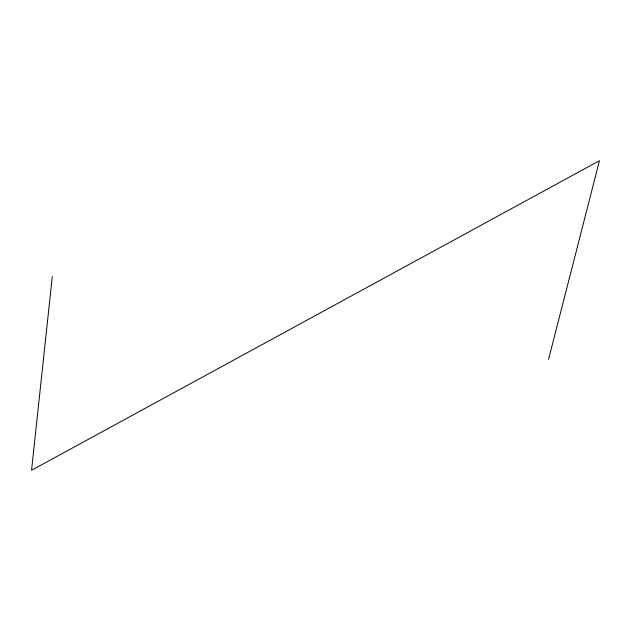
<?xml version="1.0" encoding="UTF-8"?>
<svg xmlns="http://www.w3.org/2000/svg" width="631" height="631" viewBox="0 0 631 631"><rect width="100%" height="100%" fill="white"/><g stroke="black" fill="none" stroke-linecap="round" stroke-linejoin="round"><path stroke-width="0.95" d="M52.294 276.583L31.55 470.284L599.45 160.716L548.568 359.386"/></g></svg>
